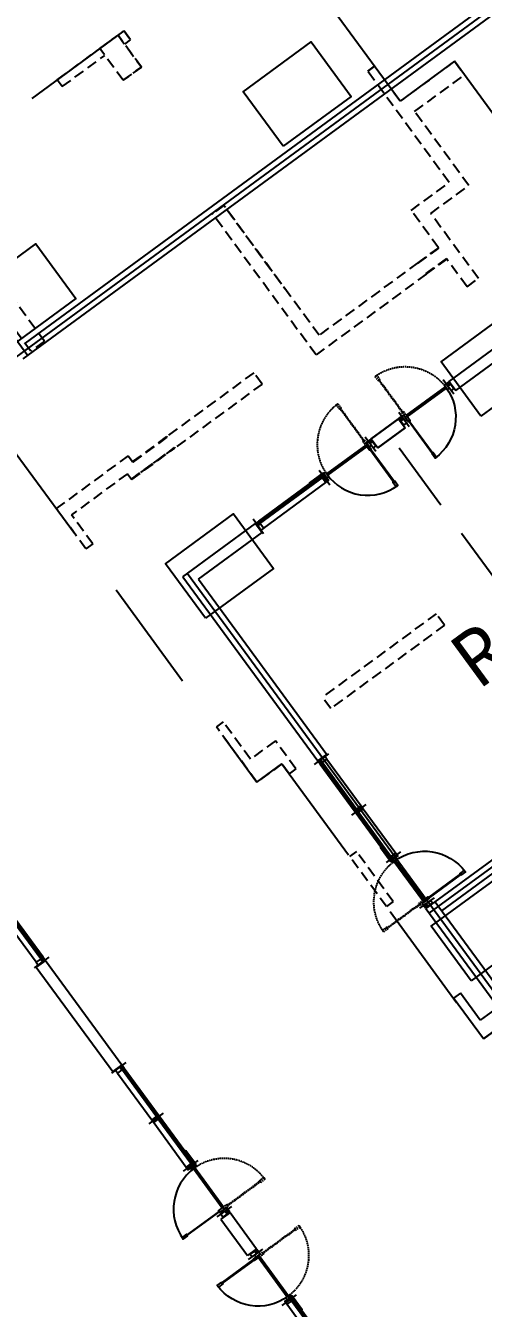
# Model space of a CAD drawing. Header units: millimetres. Extents: x 75184266 to 76346726, y -35077925 to -33679385.
# Drawn here: x 75473512 to 75481647, y -34980411 to -34957629 of the extents above; entities that cross this region are included whole.
import ezdxf
from ezdxf.enums import TextEntityAlignment as Align

# ---------------------------------------------------------------- set-up
doc = ezdxf.new("R2010")
doc.units = ezdxf.units.MM
doc.header["$LTSCALE"] = 50
doc.header["$MEASUREMENT"] = 0
for name, pattern in [('HIDDEN2', [0.1875, 0.125, -0.0625]), ('XR-1F-PLAN$0$CEN', [62, 60, -1, 0, -1]), ('XR-1F-PLAN$0$HIDDEN', [0.375, 0.25, -0.125]), ('XR-지하3층$0$H', [1.3, 0.8, -0.5]), ('XR-지하3층$0$HIDDEN', [0.375, 0.25, -0.125])]:
    doc.linetypes.add(name, pattern=pattern)
doc.layers.get('Defpoints').update_dxf_attribs({"color": 51, "linetype": 'CONTINUOUS'})
for name, color, linetype in [('AA-MKXS', 3, 'CONTINUOUS'), ('XR-1F-PLAN$0$A-CEN02', 27, 'XR-1F-PLAN$0$CEN'), ('XR-1F-PLAN$0$A-DOR-FRAME', 7, 'CONTINUOUS'), ('XR-1F-PLAN$0$A-DOR-GL', 142, 'CONTINUOUS'), ('XR-1F-PLAN$0$A-DOR-HID', 9, 'XR-1F-PLAN$0$HIDDEN'), ('XR-1F-PLAN$0$A-DOR-TRACE', 8, 'CONTINUOUS'), ('XR-1F-PLAN$0$A-FRAME', 1, 'CONTINUOUS'), ('XR-1F-PLAN$0$A-HDCP7', 7, 'CONTINUOUS'), ('XR-1F-PLAN$0$A-WIN-ELE8', 8, 'CONTINUOUS'), ('XR-지하3층$0$CON', 2, 'CONTINUOUS')]:
    doc.layers.add(name, color=color, linetype=linetype)
doc.layers.add('건축', color=8, linetype='CONTINUOUS', plot=False)
doc.styles.add('XR-지하3층$0$맑은고딕', font='malgun.ttf')

# ---------------------------------------------------------------- blocks, each defined once
blk = doc.blocks.new('XR-1F-PLAN$0$A$C10B20476')
at = {"layer": 'Defpoints'}
for p, q in [((134, 35), (110, 35)), ((110, 35), (110, 0)), ((134, 35), (134, 0))]:
    blk.add_line(p, q, dxfattribs=at)
at = {"layer": 'XR-1F-PLAN$0$A-CEN02', "linetype": 'Continuous'}
blk.add_line((318, 80), (0, 80), dxfattribs=at)
at = {"layer": 'XR-1F-PLAN$0$A-FRAME'}
for p, q in [((144, 80), (110, 80)), ((110, 56), (144, 56)), ((110, 43), (144, 43)), ((144, 20), (134, 20))]:
    blk.add_line(p, q, dxfattribs=at)
for points in [[(88, 20), (88, 80)], [(110, 35), (110, 80)], [(122, 48), (144, 48), (144, 20), (238, 20), (238, 80), (144, 80), (144, 51), (122, 51), (122, 48)]]:
    blk.add_lwpolyline(points, dxfattribs=at)
blk = doc.blocks.new('XR-1F-PLAN$0$A$C491451C1')
at = {"layer": 'Defpoints'}
for p, q in [((15, 208), (-20, 208)), ((15, 184), (-20, 184)), ((15, 184), (15, 208)), ((45, 208), (45, 184)), ((45, 208), (80, 208)), ((45, 184), (80, 184))]:
    blk.add_line(p, q, dxfattribs=at)
at = {"layer": 'XR-1F-PLAN$0$A-CEN02', "linetype": 'Continuous'}
blk.add_line((30, 0), (30, 318), dxfattribs=at)
at = {"layer": 'XR-1F-PLAN$0$A-FRAME'}
for p, q in [((0, 174), (0, 184)), ((24, 208), (24, 174)), ((37, 208), (37, 174)), ((60, 174), (60, 184))]:
    blk.add_line(p, q, dxfattribs=at)
for points in [[(0, 230), (60, 230)], [(29, 196), (29, 174), (0, 174), (0, 80), (60, 80), (60, 174), (32, 174), (32, 196), (29, 196)], [(15, 208), (45, 208)]]:
    blk.add_lwpolyline(points, dxfattribs=at)
blk = doc.blocks.new('XR-1F-PLAN$0$A$C7F517DA1')
at = {"layer": 'XR-1F-PLAN$0$A-DOR-FRAME', "ltscale": 0.5, "elevation": 0}
for points in [[(50, 1675), (60, 1675), (60, 1690), (75, 1690), (75, 1675), (85, 1675), (85, 1775), (50, 1775)], [(50, 925), (10, 925), (10, 825), (50, 825)], [(990, 925), (950, 925), (950, 825), (990, 825)]]:
    blk.add_lwpolyline(points, close=True, dxfattribs=at)
blk.add_lwpolyline([(50, 875), (50, 975), (60, 975), (60, 960), (75, 960), (75, 975), (85, 975), (85, 875), (50, 875)], dxfattribs=at)
at = {"layer": 'XR-1F-PLAN$0$A-DOR-GL', "elevation": 0}
blk.add_lwpolyline([(62, 962), (72, 962), (72, 1687), (62, 1687)], close=True, dxfattribs=at)
at = {"layer": 'XR-1F-PLAN$0$A-DOR-HID', "ltscale": 2, "elevation": 0}
blk.add_lwpolyline([(50, 875), (50, 775), (60, 775), (60, 790), (75, 790), (75, 775), (85, 775), (85, 875), (50, 875)], dxfattribs=at)
for points in [[(62, 788), (72, 788), (72, 63), (62, 63)], [(50, 75), (60, 75), (60, 60), (75, 60), (75, 75), (85, 75), (85, -25), (50, -25)]]:
    blk.add_lwpolyline(points, close=True, dxfattribs=at)
at = {"layer": 'XR-1F-PLAN$0$A-DOR-HID', "ltscale": 2}
blk.add_arc((50, 875, 0), 900, 270, 0, dxfattribs=at)
at = {"layer": 'XR-1F-PLAN$0$A-DOR-TRACE'}
blk.add_arc((50, 875, 0), 900, 0, 90, dxfattribs=at)
at = {"layer": 'XR-1F-PLAN$0$A-WIN-ELE8'}
for p, q in [((85, 890, 0), (950, 890, 0)), ((85, 860, 0), (950, 860, 0))]:
    blk.add_line(p, q, dxfattribs=at)
blk = doc.blocks.new('SW-4.05')
at = {"layer": 'AA-MKXS', "ltscale": 0.5}
for p, q in [((0, -200), (0, 0)), ((3250, -200, 0), (3250, 0, 0))]:
    blk.add_line(p, q, dxfattribs=at)
at = {"layer": 'XR-1F-PLAN$0$A-DOR-GL', "elevation": 0}
for points in [[(1095, -154), (1095, -178), (2105, -178), (2105, -154)], [(3195, -154), (3195, -178), (2135, -178), (2135, -154)]]:
    blk.add_lwpolyline(points, close=True, dxfattribs=at)
at = {"layer": 'XR-1F-PLAN$0$A-FRAME'}
for p, q in [((10, -200), (10, -178)), ((70, -200), (70, -178)), ((2090, -200), (2090, -178)), ((2150, -200), (2150, -178)), ((3180, -200, 0), (3180, -178, 0)), ((3240, -200, 0), (3240, -178, 0))]:
    blk.add_line(p, q, dxfattribs=at)
at = {"layer": 'XR-1F-PLAN$0$A-HDCP7', "elevation": 0}
blk.add_lwpolyline([(1350, -200), (1050, -200), (1050, -215), (1350, -215)], close=True, dxfattribs=at)
at = {"layer": 'XR-1F-PLAN$0$A-WIN-ELE8'}
for p, q in [((2090, -50, 0), (1110, -50, 0)), ((3180, -200, 0), (1110, -200, 0)), ((3180, -50, 0), (2150, -50, 0))]:
    blk.add_line(p, q, dxfattribs=at)
at = {"layer": 'XR-1F-PLAN$0$A-DOR-FRAME', "ltscale": 600, "extrusion": (0, 0, -1), "xscale": -1, "zscale": -1, "rotation": 2.5358915e-09}
blk.add_blockref('XR-1F-PLAN$0$A$C7F517DA1', (-60, -1025, 0), dxfattribs=at)
at = {"layer": 'XR-1F-PLAN$0$A-FRAME', "extrusion": (0, 0, -1), "zscale": -1, "rotation": 90.00000000253594}
blk.add_blockref('XR-1F-PLAN$0$A$C10B20476', (10, -288, 0), dxfattribs=at)
at = {"layer": 'XR-1F-PLAN$0$A-FRAME', "ltscale": 0.5, "extrusion": (0, 0, -1), "xscale": -1, "zscale": -1, "rotation": 180}
for p in [(-1110, 30, 0), (-2150, 30, 0)]:
    blk.add_blockref('XR-1F-PLAN$0$A$C491451C1', p, dxfattribs=at)
at = {"layer": 'XR-1F-PLAN$0$A-FRAME', "xscale": -1, "rotation": 269.999999997464}
blk.add_blockref('XR-1F-PLAN$0$A$C10B20476', (3160, -288, 0), dxfattribs=at)
blk = doc.blocks.new('A$C23DD746A')
at = {"layer": 'AA-MKXS', "ltscale": 0.5}
for p, q in [((10, 950, 0), (10, 750, 0)), ((20, 950), (20, 928)), ((1084, 950), (1084, 928)), ((1130, 950, 0), (1130, 750, 0))]:
    blk.add_line(p, q, dxfattribs=at)
at = {"layer": 'XR-1F-PLAN$0$A-FRAME'}
for p, q in [((80, 950), (80, 928)), ((1024, 950), (1024, 928))]:
    blk.add_line(p, q, dxfattribs=at)
at = {"layer": 'XR-1F-PLAN$0$A-DOR-FRAME', "ltscale": 600, "extrusion": (0, 0, -1), "zscale": -1, "rotation": 180}
blk.add_blockref('XR-1F-PLAN$0$A$C7F517DA1', (-70, 1775, 0), dxfattribs=at)
at = {"layer": 'XR-1F-PLAN$0$A-FRAME', "extrusion": (0, 0, -1), "xscale": -1, "zscale": -1, "rotation": 90}
blk.add_blockref('XR-1F-PLAN$0$A$C10B20476', (0, 1038, 0), dxfattribs=at)
at = {"layer": 'XR-1F-PLAN$0$A-FRAME', "extrusion": (0, 0, -1), "zscale": -1, "rotation": 270}
blk.add_blockref('XR-1F-PLAN$0$A$C10B20476', (-1140, 1038, 0), dxfattribs=at)
blk = doc.blocks.new('A$C7F901E10')
at = {"layer": 'AA-MKXS', "ltscale": 0.5}
for p, q in [((100, -1600), (-100, -1600)), ((100, -4150), (-100, -4150))]:
    blk.add_line(p, q, dxfattribs=at)
at = {"layer": 'XR-1F-PLAN$0$A-DOR-GL', "elevation": 0}
blk.add_lwpolyline([(54, -3055), (78, -3055), (78, -1655), (54, -1655)], close=True, dxfattribs=at)
at = {"layer": 'XR-1F-PLAN$0$A-FRAME'}
for p, q in [((100, -1610), (78, -1610)), ((100, -1670), (78, -1670)), ((100, -4080), (78, -4080)), ((100, -4140), (78, -4140))]:
    blk.add_line(p, q, dxfattribs=at)
at = {"layer": 'XR-1F-PLAN$0$A-HDCP7', "elevation": 0}
blk.add_lwpolyline([(100, -2800), (100, -3100), (115, -3100), (115, -2800)], close=True, dxfattribs=at)
at = {"layer": 'XR-1F-PLAN$0$A-WIN-ELE8'}
for p, q in [((-50, -1670, 0), (-50, -3040, 0)), ((100, -1670, 0), (100, -3040, 0))]:
    blk.add_line(p, q, dxfattribs=at)
at = {"layer": 'XR-1F-PLAN$0$A-DOR-FRAME', "ltscale": 600, "extrusion": (0, 0, -1), "xscale": -1, "zscale": -1, "rotation": 270.0000000193868}
blk.add_blockref('XR-1F-PLAN$0$A$C7F517DA1', (-925, -4090, 0), dxfattribs=at)
at = {"layer": 'XR-1F-PLAN$0$A-FRAME', "xscale": -0.9999999999999998, "rotation": 359.999999980613}
blk.add_blockref('XR-1F-PLAN$0$A$C10B20476', (188, -1690, 0), dxfattribs=at)
at = {"layer": 'XR-1F-PLAN$0$A-FRAME', "ltscale": 0.5, "extrusion": (0, 0, -1), "xscale": -0.9999999999999998, "zscale": -0.9999999999999998, "rotation": 90.00000001938686}
blk.add_blockref('XR-1F-PLAN$0$A$C491451C1', (130, -3040, 0), dxfattribs=at)
at = {"layer": 'XR-1F-PLAN$0$A-FRAME', "extrusion": (0, 0, -1), "zscale": -0.9999999999999996}
blk.add_blockref('XR-1F-PLAN$0$A$C10B20476', (-188, -4160, 0), dxfattribs=at)
blk = doc.blocks.new('XR-지하3층$0$기둥 0620')
at = {"layer": 'XR-지하3층$0$CON', "ltscale": 0.5}
blk.add_lwpolyline([(-600, 0), (600, 0), (600, 1500), (-600, 1500)], close=True, dxfattribs=at)

msp = doc.modelspace()

# ---------------------------------------------------------------- linework, layer by layer
at = {"layer": '건축', "ltscale": 0.5}
for p, q in [((75428376.4, -34901873.1), (75473549.2, -34963487.9)), ((75468412, -34967130.2), (75519781.8, -34929468.5)), ((75473468.5, -34963547), (75493065.9, -34949179.2)), ((75473511.6, -34963267.5), (75492947.7, -34949017.9)), ((75480137.4, -34964609.6), (75479653.5, -34964964.3)), ((75480255.6, -34964770.9), (75479771.8, -34965125.6)), ((75476387.3, -34967359), (75484946.2, -34979033.2)), ((75480685.5, -34973390.7), (75487862.4, -34968129)), ((75480787.6, -34973191.8), (75487408.1, -34968338)), ((75480905.9, -34973353.1), (75487526.4, -34968499.3)), ((75473862.4, -34974231.9), (75475222.3, -34976086.8)), ((75473701.1, -34974350.2), (75475061, -34976205.1)), ((75477143.9, -34978707.9), (75477616.9, -34979353)), ((75476982.6, -34978826.1), (75477455.6, -34979471.3))]:
    msp.add_line(p, q, dxfattribs=at)
at = {"layer": '건축', "linetype": 'HIDDEN2', "ltscale": 30}
for p, q in [((75475567.9, -34958363.1), (75475154, -34957798.5)), ((75475245.3, -34958599.6), (75474831.4, -34958035.1)), ((75481135.3, -34958261.2), (75481312.7, -34958503.1)), ((75479712.3, -34958349.8, 0), (75479591.3, -34958438.5, 0)), ((75474162.1, -34958711.9), (75474073.4, -34958590.9)), ((75474162.1, -34958711.9), (75474073.4, -34958590.9)), ((75473845.2, -34963234.7), (75471799.2, -34960444.4)), ((75478672.8, -34963476.9), (75476833.8, -34960968.9)), ((75478726.6, -34963127.5), (75477035.4, -34960821.1)), ((75477094.6, -34960901.7), (75478117.5, -34962296.8)), ((75480847.5, -34961572.3), (75480362.7, -34960911)), ((75481557.7, -34962118), (75480712.1, -34960964.8)), ((75473603.2, -34963412.1), (75472399.9, -34961771)), ((75480484.6, -34961838.4), (75478726.6, -34963127.5)), ((75481356.1, -34962265.8), (75480995.4, -34961773.9)), ((75480632.5, -34962040), (75478672.8, -34963476.9)), ((75477565.3, -34963793), (75476017, -34964928.3)), ((75477713.2, -34963994.6), (75476164.8, -34965129.9)), ((75477713.2, -34963994.6), (75477565.3, -34963793)), ((75475335.3, -34965266.9), (75474057.1, -34966204.2)), ((75475321.8, -34965586.8), (75474325.9, -34966317.1)), ((75474583.4, -34966921.9), (75474057.1, -34966204.2)), ((75474704.3, -34966833.2), (75474325.9, -34966317.1)), ((75474704.3, -34966833.2), (75474583.4, -34966921.9)), ((75480809.3, -34968073.3), (75478785.1, -34969557.5)), ((75480957.1, -34968274.9), (75480809.3, -34968073.3)), ((75480957.1, -34968274.9), (75478932.9, -34969759.1)), ((75477022.3, -34969994.5), (75476901.3, -34970083.2)), ((75477622.7, -34971067), (75476901.3, -34970083.2)), ((75477507.2, -34970655.7), (75477022.3, -34969994.5)), ((75477950.7, -34970330.5), (75477507.2, -34970655.7)), ((75478314.4, -34970826.5), (75477950.7, -34970330.5)), ((75478066.3, -34970741.8), (75477622.7, -34971067)), ((75478193.4, -34970915.2), (75478066.3, -34970741.8)), ((75478314.4, -34970826.5), (75478193.4, -34970915.2)), ((75479390.6, -34972294.2), (75479269.6, -34972382.9)), ((75479923, -34973274), (75479269.6, -34972382.9)), ((75480044, -34973185.3), (75479390.6, -34972294.2)), ((75480044, -34973185.3), (75479923, -34973274))]:
    msp.add_line(p, q, dxfattribs=at)
at = {"layer": '건축', "ltscale": 100}
for p, q in [((75481040.6, -34963947.4), (75483484.3, -34962155.8)), ((75481158.9, -34964108.6), (75483602.5, -34962317.1)), ((75479653.5, -34964964.3), (75480137.4, -34964609.6)), ((75479771.8, -34965125.6), (75480255.6, -34964770.9)), ((75476306.6, -34967418.1), (75477597, -34966472.1)), ((75476586.2, -34967461.1), (75477715.2, -34966633.4)), ((75476306.6, -34967418.1), (75478704.7, -34970689)), ((75476586.2, -34967461.1), (75478866, -34970570.8)), ((75480626.3, -34973310.1), (75484865.5, -34979092.3)), ((75480787.6, -34973191.8), (75484908.6, -34978812.7))]:
    msp.add_line(p, q, dxfattribs=at)
at = {"layer": '건축', "linetype": 'XR-지하3층$0$HIDDEN', "ltscale": 100}
msp.add_line((75484215.2, -34970679), (75480013.7, -34964948.2), dxfattribs=at)
at = {"layer": '건축'}
for p, q in [((75486864.4, -34971798.9), (75481646.7, -34975624.8)), ((75484404.7, -34973230.4), (75481590.3, -34975294.1)), ((75481238.4, -34974814.3), (75481117.5, -34974903)), ((75481646.7, -34975624.8), (75481117.5, -34974903)), ((75481590.3, -34975294.1), (75481238.4, -34974814.3))]:
    msp.add_line(p, q, dxfattribs=at)
at = {"layer": '건축', "linetype": 'XR-지하3층$0$H', "ltscale": 50}
for points in [[(75498257, -34970594), (75496491, -34971889), (75497658.8, -34973481.7), (75493687.1, -34976393.9), (75491930.9, -34973998.8), (75494108.3, -34972402.2), (75489951.3, -34966733), (75487773.9, -34968329.6), (75486520.3, -34966619.9), (75485935.6, -34967048.6), (75484714.6, -34965383.3), (75485783.1, -34964599.8), (75481135.3, -34958261.2), (75480167.6, -34958970.8), (75477855.5, -34955817.6), (75471468.6, -34960500.9)], [(75471274.9, -34962409.9), (75477622.7, -34971067), (75478066.3, -34970741.8), (75481646.7, -34975624.8), (75482816, -34974767.3), (75484353.5, -34976864.1), (75483256.7, -34977668.3), (75486485.3, -34982071.4)]]:
    msp.add_lwpolyline(points, dxfattribs=at)
at = {"layer": '건축', "linetype": 'HIDDEN2', "ltscale": 30}
for points in [[(75474073.4, -34958590.9), (75475258.8, -34957721.7)], [(75474831.4, -34958035.1), (75475154, -34957798.5), (75475567.9, -34958363.1), (75475245.3, -34958599.6)], [(75475272.2, -34957959.8), (75475377.1, -34957883)], [(75474162.1, -34958711.9), (75474920.1, -34958156)], [(75481135.3, -34958261.2), (75480167.6, -34958970.8)], [(75475245.3, -34958599.6), (75475567.9, -34958363.1)], [(75481040.1, -34960414.3), (75479591.3, -34958438.5)], [(75480167.6, -34958970.8), (75479712.3, -34958349.8)], [(75480425.6, -34959153.6), (75481312.7, -34958503.1)], [(75474162.1, -34958711.9), (75474073.4, -34958590.9)], [(75474162.1, -34958711.9), (75474073.4, -34958590.9)], [(75481389.5, -34960468.1), (75480425.6, -34959153.6)], [(75480362.7, -34960911), (75481040.1, -34960414.3)], [(75480712.1, -34960964.8), (75481389.5, -34960468.1)], [(75477035.4, -34960821.1), (75476833.8, -34960968.9)], [(75480484.6, -34961838.4), (75480490.5, -34961846.5), (75480853.4, -34961580.4), (75480847.5, -34961572.3)], [(75480995.4, -34961773.9), (75480989.4, -34961765.8), (75480626.6, -34962031.9), (75480632.5, -34962040)], [(75481356.1, -34962265.8), (75481557.7, -34962118)], [(75473845.2, -34963234.7), (75473603.2, -34963412.1)], [(75475392.8, -34965683.6), (75476158.9, -34965121.8), (75476164.8, -34965129.9)], [(75476017, -34964928.3), (75476022.9, -34964936.4), (75475418.1, -34965379.8), (75475412.2, -34965371.8)], [(75475335.3, -34965266.9), (75475412.2, -34965371.8)], [(75475321.8, -34965586.8), (75475392.8, -34965683.6)], [(75478932.9, -34969759.1), (75478785.1, -34969557.5)]]:
    msp.add_lwpolyline(points, dxfattribs=at)
at = {"layer": '건축', "linetype": 'HIDDEN2', "ltscale": 30, "elevation": 0}
for points in [[(75475347.5, -34957842.6), (75475258.8, -34957721.7)], [(75475347.5, -34957842.6), (75475258.8, -34957721.7)], [(75475377.1, -34957883), (75475258.8, -34957721.7)], [(75479591.3, -34958438.5), (75479712.3, -34958349.8)]]:
    msp.add_lwpolyline(points, dxfattribs=at)
at = {"layer": '건축', "linetype": 'HIDDEN2', "ltscale": 30}
for points in [[(75480853.4, -34961580.4), (75480847.5, -34961572.3), (75480484.6, -34961838.4), (75480490.5, -34961846.5)], [(75480995.4, -34961773.9), (75480989.4, -34961765.8), (75480626.6, -34962031.9), (75480632.5, -34962040)], [(75475392.8, -34965683.6), (75475398.7, -34965691.7), (75476164.8, -34965129.9), (75476158.9, -34965121.8)], [(75475412.2, -34965371.8), (75475418.1, -34965379.8), (75476022.9, -34964936.4), (75476017, -34964928.3)]]:
    msp.add_lwpolyline(points, close=True, dxfattribs=at)

# ---------------------------------------------------------------- block references
at = {"layer": '건축', "extrusion": (0, 0, -1), "zscale": -1, "rotation": 53.74852489864502}
for p in [(-75477733.9, -34959287.4), (-75472838.8, -34962876.8), (-75481248.9, -34964081.1), (-75476353.8, -34967670.5), (-75481075.1, -34974109.5)]:
    msp.add_blockref('XR-지하3층$0$기둥 0620', p, dxfattribs=at)
at = {"layer": '건축', "ltscale": 0.5}
for name, p, rotation in [('A$C23DD746A', (75480691, -34965381.6, 0), 36.24693350749323), ('A$C7F901E10', (75476365.7, -34967498.7), 126.2469335653333)]:
    msp.add_blockref(name, p, dxfattribs=dict(at, rotation=rotation))
at = {"layer": '건축', "xscale": -1}
for p, rotation in [((75480787.6, -34973191.8, 0), 306.2470331589655), ((75471779.5, -34971729.1, 0), 126.2470331601214), ((75477455.6, -34979471.3, 0), 126.2470331598548)]:
    msp.add_blockref('SW-4.05', p, dxfattribs=dict(at, rotation=rotation))
at = {"layer": '건축', "rotation": 126.2468339704828}
msp.add_blockref('SW-4.05', (75476982.6, -34978826.1, 0), dxfattribs=at)

# ---------------------------------------------------------------- texts
at = {"layer": '건축', "style": 'XR-지하3층$0$맑은고딕'}
msp.add_text('Retail', height=1000, rotation=36.24693, dxfattribs=at).set_placement((75482640.4, -34968025.7), align=Align.MIDDLE_CENTER)

doc.saveas('drawing.dxf')
